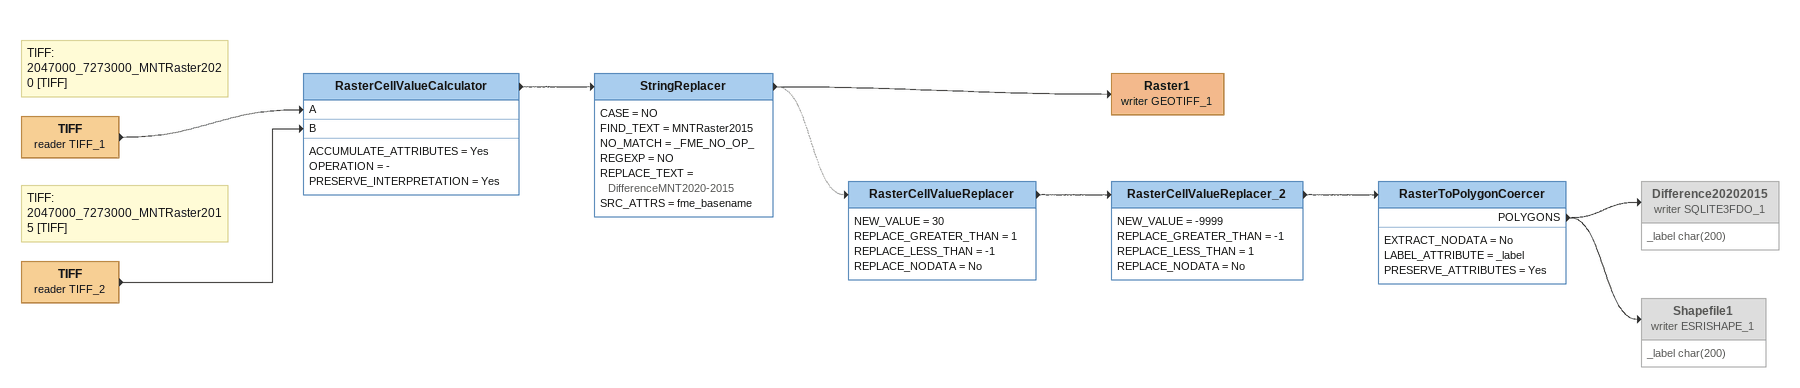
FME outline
Note: TIFF: 2047000_7273000_MNTRaster2020 [TIFF]
TIFF (reader TIFF_1)
    -> RasterCellValueCalculator [A]
Note: TIFF: 2047000_7273000_MNTRaster2015 [TIFF]
TIFF (reader TIFF_2)
    -> RasterCellValueCalculator [B]
RasterCellValueCalculator
    ACCUMULATE_ATTRIBUTES = Yes
    OPERATION = -
    PRESERVE_INTERPRETATION = Yes
    -> StringReplacer
StringReplacer
    CASE = NO
    FIND_TEXT = MNTRaster2015
    NO_MATCH = _FME_NO_OP_
    REGEXP = NO
    REPLACE_TEXT = DifferenceMNT2020-2015
    SRC_ATTRS = fme_basename
    -> Raster1 (writer GEOTIFF_1)
    -> RasterCellValueReplacer [off]
Raster1 (writer GEOTIFF_1)
RasterCellValueReplacer
    NEW_VALUE = 30
    REPLACE_GREATER_THAN = 1
    REPLACE_LESS_THAN = -1
    REPLACE_NODATA = No
    -> RasterCellValueReplacer_2
RasterCellValueReplacer_2
    NEW_VALUE = -9999
    REPLACE_GREATER_THAN = -1
    REPLACE_LESS_THAN = 1
    REPLACE_NODATA = No
    -> RasterToPolygonCoercer
RasterToPolygonCoercer
    EXTRACT_NODATA = No
    LABEL_ATTRIBUTE = _label
    PRESERVE_ATTRIBUTES = Yes
    POLYGONS -> Difference20202015 (writer SQLITE3FDO_1)
    POLYGONS -> Shapefile1 (writer ESRISHAPE_1)
Difference20202015 (writer SQLITE3FDO_1) [off]
    attributes: _label char(200)
Shapefile1 (writer ESRISHAPE_1) [off]
    attributes: _label char(200)
